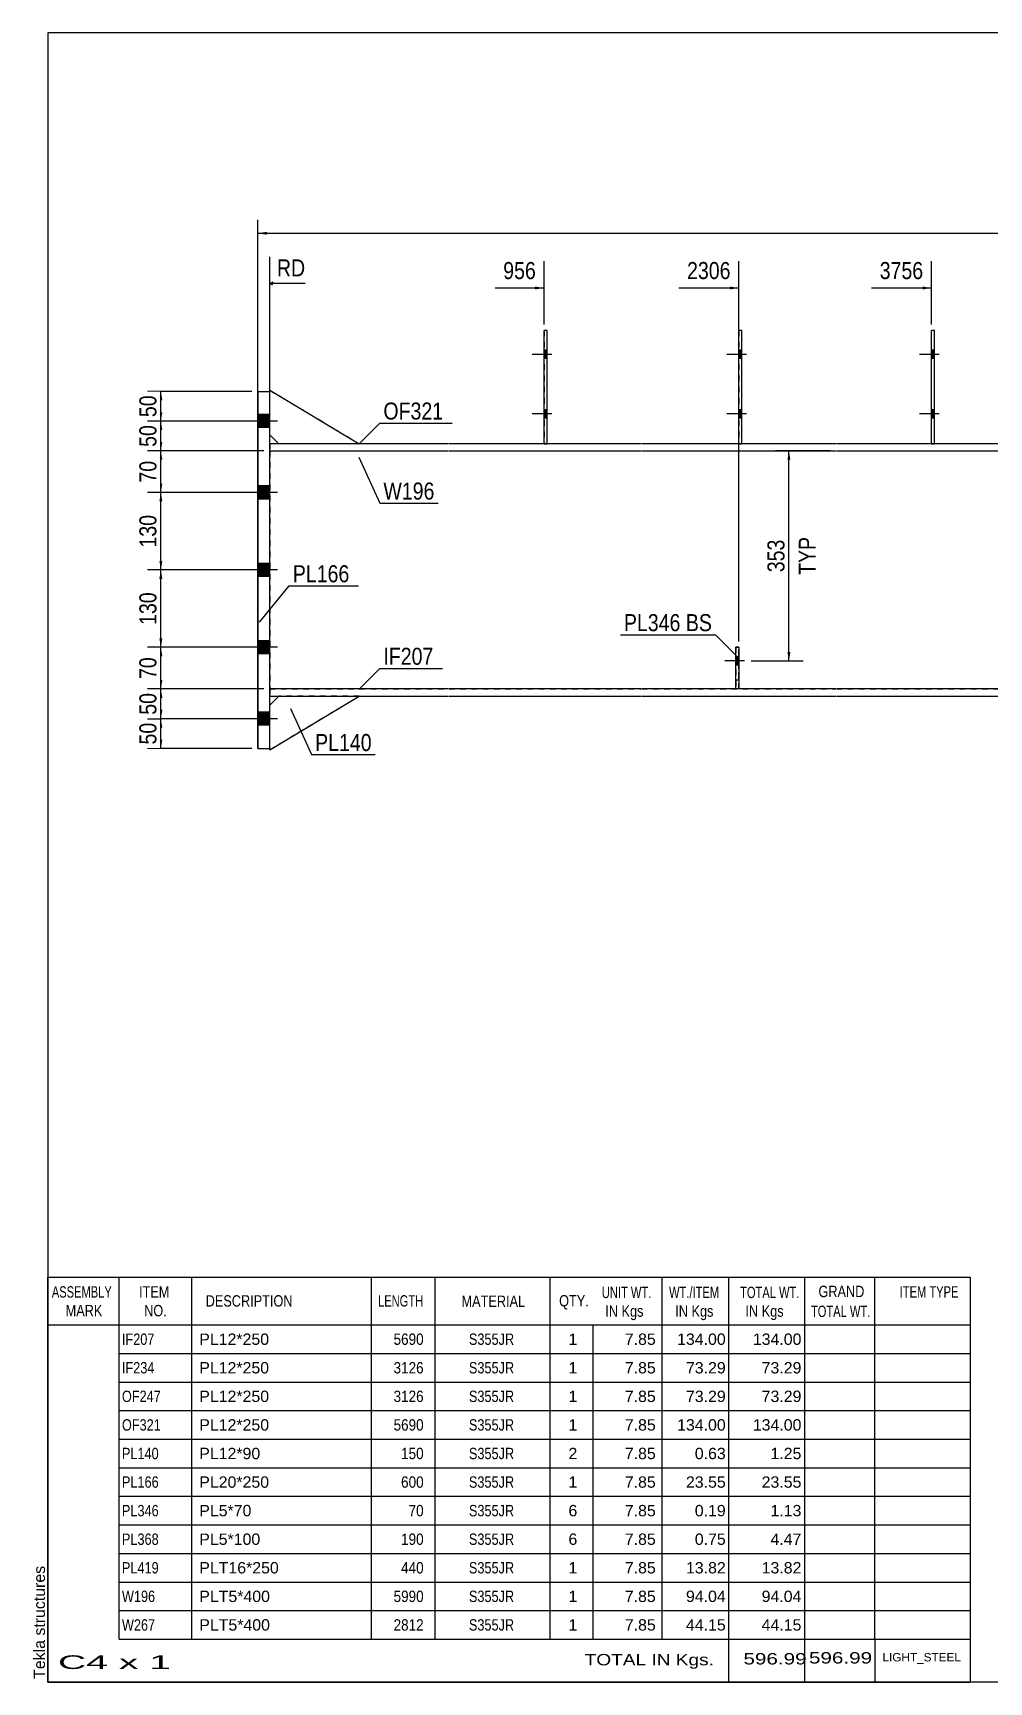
# Model space of a CAD drawing. Header units: millimetres. Extents: x -339 to 63, y -167 to 110.
# Drawn here: x -339.5 to -178.9, y -166.8 to 110.2 of the extents above; entities that cross this region are included whole.
import ezdxf

# ---------------------------------------------------------------- set-up
doc = ezdxf.new("R2010")
doc.units = ezdxf.units.MM
doc.linetypes.add('DXK_LINE_DOT1', pattern=[1.8814, 0.9407, -0.9407])
doc.linetypes.add('DXK_LINE_DOT2', pattern=[3.9198, 1.9599, -1.9599])
doc.styles.add('Arial', font='ARIAL.TTF', dxfattribs={"height": 0.2})
doc.styles.add('Arial Narrow', font='ARIALN.TTF', dxfattribs={"height": 0.2})

# ---------------------------------------------------------------- blocks, each defined once
blk = doc.blocks.new('Unknown-629260772-1210')
at = {"color": 5, "linetype": 'Continuous'}
for p, q in [((63.05, 110.2), (-336.95, 110.2)), ((-336.95, 110.2), (-336.95, -166.8)), ((63.05, -166.8), (63.05, 110.2)), ((-336.95, -166.8), (63.05, -166.8))]:
    blk.add_line(p, q, dxfattribs=at)
at = {"color": 174, "linetype": 'Continuous', "style": 'Arial'}
blk.add_text('Tekla structures', height=1.9102, rotation=90, dxfattribs=at).set_placement((-337.45, -166.3))
blk = doc.blocks.new('Part-629260772-1335 - 1262')
at = {"color": 7, "linetype": 'DXK_LINE_DOT1'}
for p, q in [((-299.69, 40), (-299.69, 0)), ((-299.69, 40), (-269.69, 40)), ((-269.59, 40), (-237.34, 40)), ((-237.24, 40), (-204.64, 40)), ((-204.54, 40), (-172.29, 40)), ((-172.19, 40), (-139.59, 40)), ((-139.49, 40), (-94.49, 40)), ((-299.69, 0), (-269.69, 0)), ((-269.59, 0), (-237.34, 0)), ((-237.24, 0), (-204.64, 0)), ((-204.54, 0), (-172.29, 0)), ((-172.19, 0), (-139.59, 0)), ((-139.49, 0), (-94.49, 0))]:
    blk.add_line(p, q, dxfattribs=at)
at = {"color": 2, "linetype": 'Continuous'}
blk.add_line((-94.49, 40), (-94.49, 0), dxfattribs=at)
blk = doc.blocks.new('Part-629260772-1319 - 1262')
at = {"color": 2, "linetype": 'Continuous'}
for p, q in [((-299.69, -10.2), (-284.69, -1.2)), ((-298.19, -1.2), (-299.69, -2.7)), ((-299.69, -10.2), (-299.69, -10)), ((-299.69, -10.2), (-299.69, -10.2))]:
    blk.add_line(p, q, dxfattribs=at)
at = {"color": 7, "linetype": 'DXK_LINE_DOT1'}
for p, q in [((-299.69, -10.2), (-284.69, -1.2)), ((-299.69, -2.7), (-298.19, -1.2)), ((-299.69, -10), (-299.69, -2.7)), ((-299.69, -2.7), (-299.69, -2.7)), ((-284.69, -1.2), (-298.19, -1.2)), ((-299.69, -10.2), (-299.69, -10))]:
    blk.add_line(p, q, dxfattribs=at)
blk = doc.blocks.new('Bolt-629260772-1404 - 1262')
at = {"color": 3, "linetype": 'DXK_LINE_DOT2'}
for p, q in [((-219.99, 4.7), (-223.29, 4.7)), ((-220.94, 5.4), (-221.44, 5.4)), ((-220.94, 4), (-221.44, 4))]:
    blk.add_line(p, q, dxfattribs=at)
blk = doc.blocks.new('Part-629260772-1292 - 1262')
at = {"color": 2, "linetype": 'Continuous'}
for p, q in [((-188.09, 60.2), (-188.59, 60.2)), ((-188.59, 41.2), (-188.59, 60.2)), ((-188.09, 41.2), (-188.09, 60.2))]:
    blk.add_line(p, q, dxfattribs=at)
at = {"color": 7, "linetype": 'DXK_LINE_DOT1'}
for p, q in [((-188.59, 41.2), (-188.59, 60.2)), ((-188.09, 41.2), (-188.09, 60.2)), ((-188.59, 41.2), (-188.09, 41.2))]:
    blk.add_line(p, q, dxfattribs=at)
blk = doc.blocks.new('Part-629260772-1314 - 1262')
at = {"color": 2, "linetype": 'Continuous'}
for p, q in [((-299.69, 50.2), (-299.69, 50.2)), ((-299.69, 50.2), (-299.69, 50)), ((-299.69, 50.2), (-284.69, 41.2)), ((-298.19, 41.2), (-299.69, 42.7))]:
    blk.add_line(p, q, dxfattribs=at)
at = {"color": 7, "linetype": 'DXK_LINE_DOT1'}
for p, q in [((-299.69, 42.7), (-299.69, 50.2)), ((-299.69, 50.2), (-284.69, 41.2)), ((-298.19, 41.2), (-299.69, 42.7)), ((-299.69, 42.7), (-299.69, 42.7)), ((-284.69, 41.2), (-298.19, 41.2))]:
    blk.add_line(p, q, dxfattribs=at)
blk = doc.blocks.new('Bolt-629260772-1405 - 1262')
at = {"linetype": 'Continuous'}
for points in [[(-220.44, 55.5), (-220.44, 56.9), (-220.94, 56.9), (-220.94, 55.5)], [(-220.44, 55.5), (-220.44, 56.9), (-220.94, 56.9), (-220.94, 55.5)], [(-220.44, 45.5), (-220.44, 46.9), (-220.94, 46.9), (-220.94, 45.5)], [(-220.44, 45.5), (-220.44, 46.9), (-220.94, 46.9), (-220.94, 45.5)]]:
    blk.add_hatch(color=3, dxfattribs=at).paths.add_polyline_path(points)
at = {"color": 3, "linetype": 'Continuous'}
for p, q in [((-219.64, 56.2), (-222.94, 56.2)), ((-219.64, 56.2), (-222.94, 56.2)), ((-220.44, 56.9), (-220.94, 56.9)), ((-220.44, 56.9), (-220.94, 56.9)), ((-220.44, 55.5), (-220.94, 55.5)), ((-220.44, 55.5), (-220.94, 55.5)), ((-219.64, 46.2), (-222.94, 46.2)), ((-219.64, 46.2), (-222.94, 46.2)), ((-220.44, 46.9), (-220.94, 46.9)), ((-220.44, 46.9), (-220.94, 46.9)), ((-220.44, 45.5), (-220.94, 45.5)), ((-220.44, 45.5), (-220.94, 45.5))]:
    blk.add_line(p, q, dxfattribs=at)
blk = doc.blocks.new('Bolt-629260772-1406 - 1262')
at = {"linetype": 'Continuous'}
for points in [[(-301.69, 46.1), (-301.69, 43.9), (-299.69, 43.9), (-299.69, 46.1)], [(-301.69, 46.1), (-301.69, 43.9), (-299.69, 43.9), (-299.69, 46.1)], [(-301.69, 34.1), (-301.69, 31.9), (-299.69, 31.9), (-299.69, 34.1)], [(-301.69, 34.1), (-301.69, 31.9), (-299.69, 31.9), (-299.69, 34.1)], [(-301.69, 21.1), (-301.69, 18.9), (-299.69, 18.9), (-299.69, 21.1)], [(-301.69, 21.1), (-301.69, 18.9), (-299.69, 18.9), (-299.69, 21.1)], [(-301.69, 8.1), (-301.69, 5.9), (-299.69, 5.9), (-299.69, 8.1)], [(-301.69, 8.1), (-301.69, 5.9), (-299.69, 5.9), (-299.69, 8.1)], [(-301.69, -3.9), (-301.69, -6.1), (-299.69, -6.1), (-299.69, -3.9)], [(-301.69, -3.9), (-301.69, -6.1), (-299.69, -6.1), (-299.69, -3.9)]]:
    blk.add_hatch(color=3, dxfattribs=at).paths.add_polyline_path(points)
at = {"color": 3, "linetype": 'Continuous'}
for p, q in [((-298.39, 45), (-306.69, 45)), ((-298.39, 45), (-306.69, 45)), ((-299.69, 46.1), (-301.69, 46.1)), ((-299.69, 46.1), (-301.69, 46.1)), ((-299.69, 43.9), (-301.69, 43.9)), ((-299.69, 43.9), (-301.69, 43.9)), ((-299.69, 34.1), (-301.69, 34.1)), ((-299.69, 34.1), (-301.69, 34.1)), ((-298.39, 33), (-306.69, 33)), ((-298.39, 33), (-306.69, 33)), ((-299.69, 31.9), (-301.69, 31.9)), ((-299.69, 31.9), (-301.69, 31.9)), ((-298.39, 20), (-306.69, 20)), ((-298.39, 20), (-306.69, 20)), ((-299.69, 21.1), (-301.69, 21.1)), ((-299.69, 21.1), (-301.69, 21.1)), ((-299.69, 18.9), (-301.69, 18.9)), ((-299.69, 18.9), (-301.69, 18.9)), ((-298.39, 7), (-306.69, 7)), ((-298.39, 7), (-306.69, 7)), ((-299.69, 8.1), (-301.69, 8.1)), ((-299.69, 8.1), (-301.69, 8.1)), ((-299.69, 5.9), (-301.69, 5.9)), ((-299.69, 5.9), (-301.69, 5.9)), ((-298.39, -5), (-306.69, -5)), ((-298.39, -5), (-306.69, -5)), ((-299.69, -3.9), (-301.69, -3.9)), ((-299.69, -3.9), (-301.69, -3.9)), ((-299.69, -6.1), (-301.69, -6.1)), ((-299.69, -6.1), (-301.69, -6.1))]:
    blk.add_line(p, q, dxfattribs=at)
blk = doc.blocks.new('Part-629260772-1471 - 1262')
at = {"color": 2, "linetype": 'Continuous'}
for p, q in [((-221.44, 7), (-220.94, 7)), ((-221.44, 0), (-221.44, 7)), ((-220.94, 7), (-220.94, 7)), ((-220.94, 7), (-220.94, 0))]:
    blk.add_line(p, q, dxfattribs=at)
at = {"color": 7, "linetype": 'DXK_LINE_DOT1'}
for p, q in [((-221.44, 7), (-221.44, 7)), ((-221.44, 7), (-221.44, 1.5)), ((-220.94, 1.5), (-220.94, 7)), ((-220.94, 1.5), (-221.44, 1.5)), ((-221.44, 1.5), (-221.44, 0)), ((-220.94, 0), (-220.94, 1.5)), ((-220.94, 0), (-220.94, 0))]:
    blk.add_line(p, q, dxfattribs=at)
blk = doc.blocks.new('Bolt-629260772-1636 - 1262')
at = {"linetype": 'Continuous'}
for points in [[(-253.14, 55.5), (-253.14, 56.9), (-253.64, 56.9), (-253.64, 55.5)], [(-253.14, 55.5), (-253.14, 56.9), (-253.64, 56.9), (-253.64, 55.5)], [(-253.14, 45.5), (-253.14, 46.9), (-253.64, 46.9), (-253.64, 45.5)], [(-253.14, 45.5), (-253.14, 46.9), (-253.64, 46.9), (-253.64, 45.5)]]:
    blk.add_hatch(color=3, dxfattribs=at).paths.add_polyline_path(points)
at = {"color": 3, "linetype": 'Continuous'}
for p, q in [((-252.34, 56.2), (-255.64, 56.2)), ((-252.34, 56.2), (-255.64, 56.2)), ((-253.14, 56.9), (-253.64, 56.9)), ((-253.14, 56.9), (-253.64, 56.9)), ((-253.14, 55.5), (-253.64, 55.5)), ((-253.14, 55.5), (-253.64, 55.5)), ((-252.34, 46.2), (-255.64, 46.2)), ((-252.34, 46.2), (-255.64, 46.2)), ((-253.14, 46.9), (-253.64, 46.9)), ((-253.14, 46.9), (-253.64, 46.9)), ((-253.14, 45.5), (-253.64, 45.5)), ((-253.14, 45.5), (-253.64, 45.5))]:
    blk.add_line(p, q, dxfattribs=at)
blk = doc.blocks.new('Bolt-629260772-1398 - 1262')
at = {"linetype": 'Continuous'}
for points in [[(-188.09, 55.5), (-188.09, 56.9), (-188.59, 56.9), (-188.59, 55.5)], [(-188.09, 55.5), (-188.09, 56.9), (-188.59, 56.9), (-188.59, 55.5)], [(-188.09, 45.5), (-188.09, 46.9), (-188.59, 46.9), (-188.59, 45.5)], [(-188.09, 45.5), (-188.09, 46.9), (-188.59, 46.9), (-188.59, 45.5)]]:
    blk.add_hatch(color=3, dxfattribs=at).paths.add_polyline_path(points)
at = {"color": 3, "linetype": 'Continuous'}
for p, q in [((-187.29, 56.2), (-190.59, 56.2)), ((-187.29, 56.2), (-190.59, 56.2)), ((-188.09, 56.9), (-188.59, 56.9)), ((-188.09, 56.9), (-188.59, 56.9)), ((-188.09, 55.5), (-188.59, 55.5)), ((-188.09, 55.5), (-188.59, 55.5)), ((-187.29, 46.2), (-190.59, 46.2)), ((-187.29, 46.2), (-190.59, 46.2)), ((-188.09, 46.9), (-188.59, 46.9)), ((-188.09, 46.9), (-188.59, 46.9)), ((-188.09, 45.5), (-188.59, 45.5)), ((-188.09, 45.5), (-188.59, 45.5))]:
    blk.add_line(p, q, dxfattribs=at)
blk = doc.blocks.new('Bolt-629260772-1403 - 1262')
at = {"linetype": 'Continuous'}
blk.add_hatch(color=3, dxfattribs=at).paths.add_polyline_path([(-220.94, 4), (-220.94, 5.4), (-221.44, 5.4), (-221.44, 4)])
at = {"color": 3, "linetype": 'Continuous'}
for p, q in [((-219.99, 4.7), (-223.29, 4.7)), ((-220.94, 5.4), (-221.44, 5.4)), ((-220.94, 4), (-221.44, 4))]:
    blk.add_line(p, q, dxfattribs=at)
blk = doc.blocks.new('Part-629260772-1476 - 1262')
at = {"color": 7, "linetype": 'DXK_LINE_DOT1'}
for p, q in [((-220.94, 7), (-221.44, 7)), ((-221.44, 7), (-221.44, 0)), ((-221.44, 1.5), (-221.44, 7)), ((-220.94, 0), (-220.94, 7)), ((-220.94, 7), (-220.94, 7)), ((-220.94, 7), (-220.94, 1.5)), ((-221.44, 0), (-221.44, 1.5)), ((-220.94, 1.5), (-220.94, 0)), ((-220.94, 0), (-220.94, 0))]:
    blk.add_line(p, q, dxfattribs=at)
blk = doc.blocks.new('Part-629260772-1481 - 1262')
at = {"color": 2, "linetype": 'Continuous'}
for p, q in [((-220.94, 41.2), (-220.94, 60.2)), ((-220.44, 60.2), (-220.94, 60.2)), ((-220.44, 41.2), (-220.44, 60.2))]:
    blk.add_line(p, q, dxfattribs=at)
at = {"color": 7, "linetype": 'DXK_LINE_DOT1'}
for p, q in [((-220.94, 60.2), (-220.94, 41.2)), ((-220.44, 41.2), (-220.44, 60.2)), ((-220.94, 41.2), (-220.44, 41.2))]:
    blk.add_line(p, q, dxfattribs=at)
blk = doc.blocks.new('Part-629260772-1503 - 1262')
at = {"color": 2, "linetype": 'Continuous'}
for p, q in [((-301.69, 50), (-299.69, 50)), ((-301.69, -10), (-301.69, 50)), ((-301.69, 50), (-301.69, -10)), ((-299.69, -10), (-299.69, 50)), ((-301.69, -10), (-299.69, -10))]:
    blk.add_line(p, q, dxfattribs=at)
at = {"color": 7, "linetype": 'DXK_LINE_DOT1'}
for p, q in [((-301.69, 50), (-301.69, 50)), ((-299.69, -10), (-299.69, 50)), ((-301.69, -10), (-301.69, -10))]:
    blk.add_line(p, q, dxfattribs=at)
blk = doc.blocks.new('Part-629260772-1569 - 1262')
at = {"color": 2, "linetype": 'Continuous'}
for p, q in [((-269.69, 0), (-299.69, 0)), ((-237.34, 0), (-269.59, 0)), ((-204.64, 0), (-237.24, 0)), ((-172.29, 0), (-204.54, 0)), ((-139.59, 0), (-172.19, 0)), ((-124.49, 0), (-139.49, 0)), ((-124.49, -1.2), (-124.49, 0)), ((-299.69, -1.2), (-269.69, -1.2)), ((-269.59, -1.2), (-237.34, -1.2)), ((-237.24, -1.2), (-204.64, -1.2)), ((-204.54, -1.2), (-172.29, -1.2)), ((-172.19, -1.2), (-139.59, -1.2)), ((-139.49, -1.2), (-124.49, -1.2))]:
    blk.add_line(p, q, dxfattribs=at)
at = {"color": 7, "linetype": 'DXK_LINE_DOT1'}
blk.add_line((-299.69, 0), (-299.69, -1.2), dxfattribs=at)
blk = doc.blocks.new('Part-629260772-1635 - 1262')
at = {"color": 2, "linetype": 'Continuous'}
for p, q in [((-269.69, 41.2), (-299.69, 41.2)), ((-299.69, 40), (-269.69, 40)), ((-237.34, 41.2), (-269.59, 41.2)), ((-269.59, 40), (-237.34, 40)), ((-204.64, 41.2), (-237.24, 41.2)), ((-237.24, 40), (-204.64, 40)), ((-172.29, 41.2), (-204.54, 41.2)), ((-204.54, 40), (-172.29, 40)), ((-139.59, 41.2), (-172.19, 41.2)), ((-172.19, 40), (-139.59, 40)), ((-124.49, 41.2), (-139.49, 41.2)), ((-139.49, 40), (-124.49, 40)), ((-124.49, 40), (-124.49, 41.2))]:
    blk.add_line(p, q, dxfattribs=at)
at = {"color": 7, "linetype": 'DXK_LINE_DOT1'}
blk.add_line((-299.69, 41.2), (-299.69, 40), dxfattribs=at)
blk = doc.blocks.new('Part-629260772-1661 - 1262')
at = {"color": 2, "linetype": 'Continuous'}
for p, q in [((-253.64, 41.2), (-253.64, 60.2)), ((-253.14, 60.2), (-253.64, 60.2)), ((-253.14, 41.2), (-253.14, 60.2))]:
    blk.add_line(p, q, dxfattribs=at)
at = {"color": 7, "linetype": 'DXK_LINE_DOT1'}
for p, q in [((-253.64, 60.2), (-253.64, 41.2)), ((-253.14, 41.2), (-253.14, 60.2)), ((-253.64, 41.2), (-253.14, 41.2))]:
    blk.add_line(p, q, dxfattribs=at)
blk = doc.blocks.new('StraightDimension-629260772-3107 - 1262')
at = {"linetype": 'Continuous'}
for points in [[(-318.24, -6.5), (-317.99, -5), (-317.74, -6.5)], [(-317.74, -8.5), (-317.99, -10), (-318.24, -8.5)]]:
    blk.add_hatch(color=7, dxfattribs=at).paths.add_polyline_path(points)
at = {"color": 7, "linetype": 'Continuous'}
for p, q in [((-306.19, -5), (-320.24, -5)), ((-317.99, -10), (-317.99, -5)), ((-302.69, -10), (-320.24, -10))]:
    blk.add_line(p, q, dxfattribs=at)
at = {"color": 0}
blk.add_wipeout([(-318.14, -5.07), (-322.34, -5.07), (-322.34, -9.93), (-318.14, -9.93)], dxfattribs=at)
at = {"color": 3, "style": 'Arial Narrow'}
blk.add_text('50', height=2.863, rotation=90.0002, dxfattribs=at).set_placement((-318.74, -9.33))
blk = doc.blocks.new('StraightDimension-629260772-1837 - 1262')
at = {"linetype": 'Continuous'}
blk.add_hatch(color=7, dxfattribs=at).paths.add_polyline_path([(-255.14, 67.61), (-253.64, 67.36), (-255.14, 67.11)])
at = {"color": 7, "linetype": 'Continuous'}
for p, q in [((-253.64, 61.2), (-253.64, 71.86)), ((-261.87, 67.36), (-253.64, 67.36))]:
    blk.add_line(p, q, dxfattribs=at)
at = {"color": 0, "linetype": 'Continuous'}
blk.add_wipeout([(-293.16, 68.71), (-293.16, 72.91), (-299.1, 72.91), (-299.1, 68.71)], dxfattribs=at)
at = {"color": 7, "linetype": 'Continuous'}
for p, q in [((-299.69, -9), (-299.69, 72.61)), ((-299.19, 68.36), (-299.69, 68.11)), ((-299.19, 67.86), (-299.69, 68.11)), ((-293.76, 68.11), (-299.69, 68.11))]:
    blk.add_line(p, q, dxfattribs=at)
at = {"color": 3, "linetype": 'Continuous', "style": 'Arial Narrow'}
blk.add_text('RD', height=2.863, dxfattribs=at).set_placement((-298.5, 69.31))
at = {"color": 0}
blk.add_wipeout([(-254.42, 68.26), (-254.42, 72.46), (-261.1, 72.46), (-261.1, 68.26)], dxfattribs=at)
at = {"color": 3, "style": 'Arial Narrow'}
blk.add_text('956', height=2.863, dxfattribs=at).set_placement((-260.5, 68.86))
blk = doc.blocks.new('StraightDimension-629260772-1746 - 1262')
at = {"linetype": 'Continuous'}
for points in [[(-300.19, 76.3), (-301.69, 76.55), (-300.19, 76.8)], [(-1.1, 76.8), (0.4, 76.55), (-1.1, 76.3)]]:
    blk.add_hatch(color=7, dxfattribs=at).paths.add_polyline_path(points)
at = {"color": 7, "linetype": 'Continuous'}
for p, q in [((-301.69, -9), (-301.69, 78.8)), ((0.4, 43), (0.4, 78.8)), ((-301.69, 76.55), (0.4, 76.55))]:
    blk.add_line(p, q, dxfattribs=at)
at = {"color": 0}
blk.add_wipeout([(-146.39, 76.7), (-146.39, 80.9), (-154.9, 80.9), (-154.9, 76.7)], dxfattribs=at)
at = {"color": 3, "style": 'Arial Narrow'}
blk.add_text('8851', height=2.863, dxfattribs=at).set_placement((-154.3, 77.3))
blk = doc.blocks.new('StraightDimension-629260772-1756 - 1262')
at = {"linetype": 'Continuous'}
for points in [[(-212.77, 38.5), (-212.52, 40), (-212.27, 38.5)], [(-212.27, 6.2), (-212.52, 4.7), (-212.77, 6.2)]]:
    blk.add_hatch(color=7, dxfattribs=at).paths.add_polyline_path(points)
at = {"color": 7, "linetype": 'Continuous'}
for p, q in [((-205.59, 40), (-214.77, 40)), ((-212.52, 4.7), (-212.52, 40)), ((-218.87, 4.7), (-210.12, 4.7))]:
    blk.add_line(p, q, dxfattribs=at)
at = {"color": 0}
blk.add_wipeout([(-212.67, 25.69), (-216.87, 25.69), (-216.87, 19.01), (-212.67, 19.01)], dxfattribs=at)
at = {"color": 3, "style": 'Arial Narrow'}
blk.add_text('353', height=2.863, rotation=90.0002, dxfattribs=at).set_placement((-213.27, 19.61))
at = {"color": 0, "linetype": 'Continuous'}
blk.add_wipeout([(-207.42, 26.14), (-211.62, 26.14), (-211.62, 18.56), (-207.42, 18.56)], dxfattribs=at)
at = {"color": 3, "linetype": 'Continuous', "style": 'Arial Narrow'}
blk.add_text('TYP', height=2.863, rotation=90.0002, dxfattribs=at).set_placement((-208.02, 19.16))
blk = doc.blocks.new('StraightDimension-629260772-1811 - 1262')
at = {"linetype": 'Continuous'}
blk.add_hatch(color=7, dxfattribs=at).paths.add_polyline_path([(-190.09, 67.61), (-188.59, 67.36), (-190.09, 67.11)])
at = {"color": 7, "linetype": 'Continuous'}
for p, q in [((-188.59, 61.2), (-188.59, 71.86)), ((-198.65, 67.36), (-188.59, 67.36))]:
    blk.add_line(p, q, dxfattribs=at)
at = {"color": 0}
blk.add_wipeout([(-189.37, 68.26), (-189.37, 72.46), (-197.88, 72.46), (-197.88, 68.26)], dxfattribs=at)
at = {"color": 3, "style": 'Arial Narrow'}
blk.add_text('3756', height=2.863, dxfattribs=at).set_placement((-197.28, 68.86))
blk = doc.blocks.new('StraightDimension-629260772-1824 - 1262')
at = {"linetype": 'Continuous'}
blk.add_hatch(color=7, dxfattribs=at).paths.add_polyline_path([(-222.44, 67.61), (-220.94, 67.36), (-222.44, 67.11)])
at = {"color": 7, "linetype": 'Continuous'}
for p, q in [((-220.94, 8), (-220.94, 71.86)), ((-231, 67.36), (-220.94, 67.36))]:
    blk.add_line(p, q, dxfattribs=at)
at = {"color": 0}
blk.add_wipeout([(-221.72, 68.26), (-221.72, 72.46), (-230.23, 72.46), (-230.23, 68.26)], dxfattribs=at)
at = {"color": 3, "style": 'Arial Narrow'}
blk.add_text('2306', height=2.863, dxfattribs=at).set_placement((-229.63, 68.86))
blk = doc.blocks.new('StraightDimension-629260772-3100 - 1262')
at = {"linetype": 'Continuous'}
for points in [[(-318.24, 48.5), (-317.99, 50), (-317.74, 48.5)], [(-317.74, 46.5), (-317.99, 45), (-318.24, 46.5)]]:
    blk.add_hatch(color=7, dxfattribs=at).paths.add_polyline_path(points)
at = {"color": 7, "linetype": 'Continuous'}
for p, q in [((-302.69, 50), (-320.24, 50)), ((-317.99, 45), (-317.99, 50)), ((-306.19, 45), (-320.24, 45))]:
    blk.add_line(p, q, dxfattribs=at)
at = {"color": 0}
blk.add_wipeout([(-318.14, 49.93), (-322.34, 49.93), (-322.34, 45.07), (-318.14, 45.07)], dxfattribs=at)
at = {"color": 3, "style": 'Arial Narrow'}
blk.add_text('50', height=2.863, rotation=90.0002, dxfattribs=at).set_placement((-318.74, 45.67))
blk = doc.blocks.new('StraightDimension-629260772-3101 - 1262')
at = {"linetype": 'Continuous'}
for points in [[(-318.24, 43.5), (-317.99, 45), (-317.74, 43.5)], [(-317.74, 41.5), (-317.99, 40), (-318.24, 41.5)]]:
    blk.add_hatch(color=7, dxfattribs=at).paths.add_polyline_path(points)
at = {"color": 7, "linetype": 'Continuous'}
for p, q in [((-306.19, 45), (-320.24, 45)), ((-317.99, 40), (-317.99, 45)), ((-300.69, 40), (-320.24, 40))]:
    blk.add_line(p, q, dxfattribs=at)
at = {"color": 0}
blk.add_wipeout([(-318.14, 44.93), (-322.34, 44.93), (-322.34, 40.07), (-318.14, 40.07)], dxfattribs=at)
at = {"color": 3, "style": 'Arial Narrow'}
blk.add_text('50', height=2.863, rotation=90.0002, dxfattribs=at).set_placement((-318.74, 40.67))
blk = doc.blocks.new('StraightDimension-629260772-3102 - 1262')
at = {"linetype": 'Continuous'}
for points in [[(-318.24, 38.5), (-317.99, 40), (-317.74, 38.5)], [(-317.74, 34.5), (-317.99, 33), (-318.24, 34.5)]]:
    blk.add_hatch(color=7, dxfattribs=at).paths.add_polyline_path(points)
at = {"color": 7, "linetype": 'Continuous'}
for p, q in [((-300.69, 40), (-320.24, 40)), ((-317.99, 33), (-317.99, 40)), ((-306.19, 33), (-320.24, 33))]:
    blk.add_line(p, q, dxfattribs=at)
at = {"color": 0}
blk.add_wipeout([(-318.14, 38.93), (-322.34, 38.93), (-322.34, 34.07), (-318.14, 34.07)], dxfattribs=at)
at = {"color": 3, "style": 'Arial Narrow'}
blk.add_text('70', height=2.863, rotation=90.0002, dxfattribs=at).set_placement((-318.74, 34.67))
blk = doc.blocks.new('StraightDimension-629260772-3103 - 1262')
at = {"linetype": 'Continuous'}
for points in [[(-318.24, 31.5), (-317.99, 33), (-317.74, 31.5)], [(-317.74, 21.5), (-317.99, 20), (-318.24, 21.5)]]:
    blk.add_hatch(color=7, dxfattribs=at).paths.add_polyline_path(points)
at = {"color": 7, "linetype": 'Continuous'}
for p, q in [((-306.19, 33), (-320.24, 33)), ((-317.99, 20), (-317.99, 33)), ((-306.19, 20), (-320.24, 20))]:
    blk.add_line(p, q, dxfattribs=at)
at = {"color": 0}
blk.add_wipeout([(-318.14, 29.84), (-322.34, 29.84), (-322.34, 23.16), (-318.14, 23.16)], dxfattribs=at)
at = {"color": 3, "style": 'Arial Narrow'}
blk.add_text('130', height=2.863, rotation=90.0002, dxfattribs=at).set_placement((-318.74, 23.76))
blk = doc.blocks.new('StraightDimension-629260772-3104 - 1262')
at = {"linetype": 'Continuous'}
for points in [[(-318.24, 18.5), (-317.99, 20), (-317.74, 18.5)], [(-317.74, 8.5), (-317.99, 7), (-318.24, 8.5)]]:
    blk.add_hatch(color=7, dxfattribs=at).paths.add_polyline_path(points)
at = {"color": 7, "linetype": 'Continuous'}
for p, q in [((-306.19, 20), (-320.24, 20)), ((-317.99, 7), (-317.99, 20)), ((-306.19, 7), (-320.24, 7))]:
    blk.add_line(p, q, dxfattribs=at)
at = {"color": 0}
blk.add_wipeout([(-318.14, 16.84), (-322.34, 16.84), (-322.34, 10.16), (-318.14, 10.16)], dxfattribs=at)
at = {"color": 3, "style": 'Arial Narrow'}
blk.add_text('130', height=2.863, rotation=90.0002, dxfattribs=at).set_placement((-318.74, 10.76))
blk = doc.blocks.new('StraightDimension-629260772-3105 - 1262')
at = {"linetype": 'Continuous'}
for points in [[(-318.24, 5.5), (-317.99, 7), (-317.74, 5.5)], [(-317.74, 1.5), (-317.99, 0), (-318.24, 1.5)]]:
    blk.add_hatch(color=7, dxfattribs=at).paths.add_polyline_path(points)
at = {"color": 7, "linetype": 'Continuous'}
for p, q in [((-306.19, 7), (-320.24, 7)), ((-317.99, 0), (-317.99, 7)), ((-300.69, 0), (-320.24, 0))]:
    blk.add_line(p, q, dxfattribs=at)
at = {"color": 0}
blk.add_wipeout([(-318.14, 5.93), (-322.34, 5.93), (-322.34, 1.07), (-318.14, 1.07)], dxfattribs=at)
at = {"color": 3, "style": 'Arial Narrow'}
blk.add_text('70', height=2.863, rotation=90.0002, dxfattribs=at).set_placement((-318.74, 1.67))
blk = doc.blocks.new('StraightDimension-629260772-3106 - 1262')
at = {"linetype": 'Continuous'}
for points in [[(-318.24, -1.5), (-317.99, 0), (-317.74, -1.5)], [(-317.74, -3.5), (-317.99, -5), (-318.24, -3.5)]]:
    blk.add_hatch(color=7, dxfattribs=at).paths.add_polyline_path(points)
at = {"color": 7, "linetype": 'Continuous'}
for p, q in [((-300.69, 0), (-320.24, 0)), ((-317.99, -5), (-317.99, 0)), ((-306.19, -5), (-320.24, -5))]:
    blk.add_line(p, q, dxfattribs=at)
at = {"color": 0}
blk.add_wipeout([(-318.14, -0.07), (-322.34, -0.07), (-322.34, -4.93), (-318.14, -4.93)], dxfattribs=at)
at = {"color": 3, "style": 'Arial Narrow'}
blk.add_text('50', height=2.863, rotation=90.0002, dxfattribs=at).set_placement((-318.74, -4.33))
blk = doc.blocks.new('CBS_BOM-629260772-3449')
at = {"color": 7, "linetype": 'Continuous'}
for p, q in [((-336.98, -106.83), (-336.98, -98.83)), ((-336.98, -98.83), (-182.06, -98.83)), ((-324.98, -106.83), (-324.98, -98.83)), ((-312.79, -106.83), (-312.79, -98.83)), ((-282.63, -106.83), (-282.63, -98.83)), ((-271.95, -106.83), (-271.95, -98.83)), ((-252.63, -106.83), (-252.63, -98.83)), ((-233.83, -106.83), (-233.83, -98.83)), ((-222.62, -106.83), (-222.62, -98.83)), ((-209.83, -106.83), (-209.83, -98.83)), ((-198.08, -106.83), (-198.08, -98.83)), ((-182.06, -98.84), (-182.07, -106.82)), ((-336.98, -106.83), (-182.06, -106.83)), ((-336.98, -111.63), (-336.98, -106.83)), ((-324.98, -111.63), (-324.98, -106.83)), ((-312.79, -111.63), (-312.79, -106.83)), ((-282.63, -111.63), (-282.63, -106.83)), ((-271.95, -111.63), (-271.95, -106.83)), ((-252.63, -111.63), (-252.63, -106.83)), ((-245.37, -111.63), (-245.37, -106.83)), ((-233.83, -111.63), (-233.83, -106.83)), ((-222.62, -111.63), (-222.62, -106.83)), ((-209.83, -111.63), (-209.83, -106.83)), ((-198.07, -111.63), (-198.07, -106.83)), ((-182.06, -106.84), (-182.06, -111.63)), ((-336.98, -116.43), (-336.98, -111.63)), ((-324.98, -111.63), (-182.06, -111.63)), ((-324.98, -116.43), (-324.98, -111.63)), ((-312.79, -116.43), (-312.79, -111.63)), ((-282.63, -116.43), (-282.63, -111.63)), ((-271.95, -116.43), (-271.95, -111.63)), ((-252.63, -116.43), (-252.63, -111.63)), ((-245.37, -116.43), (-245.37, -111.63)), ((-233.83, -116.43), (-233.83, -111.63)), ((-222.62, -116.43), (-222.62, -111.63)), ((-209.83, -116.43), (-209.83, -111.63)), ((-198.07, -116.43), (-198.07, -111.63)), ((-182.06, -111.64), (-182.06, -116.43)), ((-336.98, -121.23), (-336.98, -116.43)), ((-324.98, -116.43), (-182.06, -116.43)), ((-324.98, -121.23), (-324.98, -116.43)), ((-312.79, -121.23), (-312.79, -116.43)), ((-282.63, -121.23), (-282.63, -116.43)), ((-271.95, -121.23), (-271.95, -116.43)), ((-252.63, -121.23), (-252.63, -116.43)), ((-245.37, -121.23), (-245.37, -116.43)), ((-233.83, -121.23), (-233.83, -116.43)), ((-222.62, -121.23), (-222.62, -116.43)), ((-209.83, -121.23), (-209.83, -116.43)), ((-198.07, -121.23), (-198.07, -116.43)), ((-182.06, -116.44), (-182.06, -121.23)), ((-336.98, -126.03), (-336.98, -121.23)), ((-324.98, -121.23), (-182.06, -121.23)), ((-324.98, -126.03), (-324.98, -121.23)), ((-312.79, -126.03), (-312.79, -121.23)), ((-282.63, -126.03), (-282.63, -121.23)), ((-271.95, -126.03), (-271.95, -121.23)), ((-252.63, -126.03), (-252.63, -121.23)), ((-245.37, -126.03), (-245.37, -121.23)), ((-233.83, -126.03), (-233.83, -121.23)), ((-222.62, -126.03), (-222.62, -121.23)), ((-209.83, -126.03), (-209.83, -121.23)), ((-198.07, -126.03), (-198.07, -121.23)), ((-182.06, -121.24), (-182.06, -126.03)), ((-336.98, -130.83), (-336.98, -126.03)), ((-324.98, -126.03), (-182.06, -126.03)), ((-324.98, -130.83), (-324.98, -126.03)), ((-312.79, -130.83), (-312.79, -126.03)), ((-282.63, -130.83), (-282.63, -126.03)), ((-271.95, -130.83), (-271.95, -126.03)), ((-252.63, -130.83), (-252.63, -126.03)), ((-245.37, -130.83), (-245.37, -126.03)), ((-233.83, -130.83), (-233.83, -126.03)), ((-222.62, -130.83), (-222.62, -126.03)), ((-209.83, -130.83), (-209.83, -126.03)), ((-198.07, -130.83), (-198.07, -126.03)), ((-182.06, -126.04), (-182.06, -130.83)), ((-336.98, -135.63), (-336.98, -130.83)), ((-324.98, -130.83), (-182.06, -130.83)), ((-324.98, -135.63), (-324.98, -130.83)), ((-312.79, -135.63), (-312.79, -130.83)), ((-282.63, -135.63), (-282.63, -130.83)), ((-271.95, -135.63), (-271.95, -130.83)), ((-252.63, -135.63), (-252.63, -130.83)), ((-245.37, -135.63), (-245.37, -130.83)), ((-233.83, -135.63), (-233.83, -130.83)), ((-222.62, -135.63), (-222.62, -130.83)), ((-209.83, -135.63), (-209.83, -130.83)), ((-198.07, -135.63), (-198.07, -130.83)), ((-182.06, -130.84), (-182.06, -135.63)), ((-336.98, -140.43), (-336.98, -135.63)), ((-324.98, -135.63), (-182.06, -135.63)), ((-324.98, -140.43), (-324.98, -135.63)), ((-312.79, -140.43), (-312.79, -135.63)), ((-282.63, -140.43), (-282.63, -135.63)), ((-271.95, -140.43), (-271.95, -135.63)), ((-252.63, -140.43), (-252.63, -135.63)), ((-245.37, -140.43), (-245.37, -135.63)), ((-233.83, -140.43), (-233.83, -135.63)), ((-222.62, -140.43), (-222.62, -135.63)), ((-209.83, -140.43), (-209.83, -135.63)), ((-198.07, -140.43), (-198.07, -135.63)), ((-182.06, -135.64), (-182.06, -140.43)), ((-336.98, -145.23), (-336.98, -140.43)), ((-324.98, -140.43), (-182.06, -140.43)), ((-324.98, -145.23), (-324.98, -140.43)), ((-312.79, -145.23), (-312.79, -140.43)), ((-282.63, -145.23), (-282.63, -140.43)), ((-271.95, -145.23), (-271.95, -140.43)), ((-252.63, -145.23), (-252.63, -140.43)), ((-245.37, -145.23), (-245.37, -140.43)), ((-233.83, -145.23), (-233.83, -140.43)), ((-222.62, -145.23), (-222.62, -140.43)), ((-209.83, -145.23), (-209.83, -140.43)), ((-198.07, -145.23), (-198.07, -140.43)), ((-182.06, -140.44), (-182.06, -145.23)), ((-336.98, -150.03), (-336.98, -145.23)), ((-324.98, -145.23), (-182.06, -145.23)), ((-324.98, -150.03), (-324.98, -145.23)), ((-312.79, -150.03), (-312.79, -145.23)), ((-282.63, -150.03), (-282.63, -145.23)), ((-271.95, -150.03), (-271.95, -145.23)), ((-252.63, -150.03), (-252.63, -145.23)), ((-245.37, -150.03), (-245.37, -145.23)), ((-233.83, -150.03), (-233.83, -145.23)), ((-222.62, -150.03), (-222.62, -145.23)), ((-209.83, -150.03), (-209.83, -145.23)), ((-198.07, -150.03), (-198.07, -145.23)), ((-182.06, -145.24), (-182.06, -150.03)), ((-336.98, -154.83), (-336.98, -150.03)), ((-324.98, -150.03), (-182.06, -150.03)), ((-324.98, -154.83), (-324.98, -150.03)), ((-312.79, -154.83), (-312.79, -150.03)), ((-282.63, -154.83), (-282.63, -150.03)), ((-271.95, -154.83), (-271.95, -150.03)), ((-252.63, -154.83), (-252.63, -150.03)), ((-245.37, -154.83), (-245.37, -150.03)), ((-233.83, -154.83), (-233.83, -150.03)), ((-222.62, -154.83), (-222.62, -150.03)), ((-209.83, -154.83), (-209.83, -150.03)), ((-198.07, -154.83), (-198.07, -150.03)), ((-182.06, -150.04), (-182.06, -154.83)), ((-336.98, -159.63), (-336.98, -154.83)), ((-324.98, -154.83), (-182.06, -154.83)), ((-324.98, -159.63), (-324.98, -154.83)), ((-312.79, -159.63), (-312.79, -154.83)), ((-282.63, -159.63), (-282.63, -154.83)), ((-271.95, -159.63), (-271.95, -154.83)), ((-252.63, -159.63), (-252.63, -154.83)), ((-245.37, -159.63), (-245.37, -154.83)), ((-233.83, -159.63), (-233.83, -154.83)), ((-222.62, -159.63), (-222.62, -154.83)), ((-209.83, -159.63), (-209.83, -154.83)), ((-198.07, -159.63), (-198.07, -154.83)), ((-182.06, -154.84), (-182.06, -159.63)), ((-336.98, -166.83), (-336.98, -159.65)), ((-324.98, -159.63), (-182.06, -159.63)), ((-222.62, -166.83), (-222.62, -159.65)), ((-209.83, -166.83), (-209.83, -159.65)), ((-198.03, -166.83), (-198.03, -159.65)), ((-182.06, -159.63), (-182.06, -166.83)), ((-336.98, -166.83), (-182.06, -166.83))]:
    blk.add_line(p, q, dxfattribs=at)
at = {"color": 3, "linetype": 'Continuous', "style": 'Arial'}
for s, height, width, p in [('ASSEMBLY', 1.91, 0.7, (-336.3, -102.25)), ('ITEM', 1.91, 0.8, (-321.66, -102.25)), ('DESCRIPTION', 1.9102, 0.8, (-310.47, -103.76)), ('LENGTH', 1.91, 0.7, (-281.52, -103.76)), ('MATERIAL', 1.91, 0.8, (-267.5, -103.81)), ('QTY.', 1.91, 0.8, (-251.11, -103.73)), ('UNIT WT.', 1.91, 0.7, (-243.94, -102.33)), ('WT./ITEM', 1.91, 0.7, (-232.65, -102.33)), ('TOTAL WT.', 1.91, 0.7, (-220.72, -102.33)), ('GRAND', 1.91, 0.8, (-207.56, -102.17)), ('ITEM TYPE', 1.91, 0.7, (-193.92, -102.25)), ('MARK', 1.91, 0.8, (-333.98, -105.39)), ('NO.', 1.91, 0.8, (-320.8, -105.39)), ('IN Kgs', 1.91, 0.8, (-243.36, -105.47)), ('IN Kgs', 1.91, 0.8, (-231.61, -105.47)), ('IN Kgs', 1.91, 0.8, (-219.82, -105.47)), ('TOTAL WT.', 1.91, 0.7, (-208.82, -105.51))]:
    blk.add_text(s, height=height, dxfattribs=dict(at, width=width)).set_placement(p)
at = {"color": 7, "linetype": 'Continuous', "style": 'Arial'}
for s, width, p in [('IF207', 0.8, (-324.53, -110.19)), ('5690', 0.85, (-278.91, -110.19)), ('S355JR', 0.8, (-266.26, -110.19)), ('IF234', 0.8, (-324.53, -114.99)), ('3126', 0.85, (-278.91, -114.99)), ('S355JR', 0.8, (-266.26, -114.99)), ('OF247', 0.8, (-324.53, -119.79)), ('3126', 0.85, (-278.91, -119.79)), ('S355JR', 0.8, (-266.26, -119.79)), ('OF321', 0.8, (-324.53, -124.59)), ('5690', 0.85, (-278.91, -124.59)), ('S355JR', 0.8, (-266.26, -124.59)), ('PL140', 0.8, (-324.53, -129.39)), ('150', 0.85, (-277.65, -129.39)), ('S355JR', 0.8, (-266.26, -129.39)), ('PL166', 0.8, (-324.53, -134.19)), ('600', 0.85, (-277.65, -134.19)), ('S355JR', 0.8, (-266.26, -134.19)), ('PL346', 0.8, (-324.53, -138.99)), ('70', 0.85, (-276.39, -138.99)), ('S355JR', 0.8, (-266.26, -138.99)), ('PL368', 0.8, (-324.53, -143.79)), ('190', 0.85, (-277.65, -143.79)), ('S355JR', 0.8, (-266.26, -143.79)), ('PL419', 0.8, (-324.53, -148.59)), ('440', 0.85, (-277.65, -148.59)), ('S355JR', 0.8, (-266.26, -148.59)), ('W196', 0.8, (-324.53, -153.39)), ('5990', 0.85, (-278.91, -153.39)), ('S355JR', 0.8, (-266.26, -153.39)), ('W267', 0.8, (-324.53, -158.19)), ('2812', 0.85, (-278.91, -158.19)), ('S355JR', 0.8, (-266.26, -158.19))]:
    blk.add_text(s, height=1.91, dxfattribs=dict(at, width=width)).set_placement(p)
for s, p in [('PL12*250', (-311.54, -110.19)), ('1', (-249.54, -110.19)), ('7.85', (-240.08, -110.19)), ('134.00', (-231.3, -110.19)), ('134.00', (-218.58, -110.19)), ('PL12*250', (-311.54, -114.99)), ('1', (-249.54, -114.99)), ('7.85', (-240.08, -114.99)), ('73.29', (-229.81, -114.99)), ('73.29', (-217.1, -114.99)), ('PL12*250', (-311.54, -119.79)), ('1', (-249.54, -119.79)), ('7.85', (-240.08, -119.79)), ('73.29', (-229.81, -119.79)), ('73.29', (-217.1, -119.79)), ('PL12*250', (-311.54, -124.59)), ('1', (-249.54, -124.59)), ('7.85', (-240.08, -124.59)), ('134.00', (-231.3, -124.59)), ('134.00', (-218.58, -124.59)), ('PL12*90', (-311.54, -129.39)), ('2', (-249.54, -129.39)), ('7.85', (-240.08, -129.39)), ('0.63', (-228.33, -129.39)), ('1.25', (-215.62, -129.39)), ('PL20*250', (-311.54, -134.19)), ('1', (-249.54, -134.19)), ('7.85', (-240.08, -134.19)), ('23.55', (-229.81, -134.19)), ('23.55', (-217.1, -134.19)), ('PL5*70', (-311.54, -138.99)), ('6', (-249.54, -138.99)), ('7.85', (-240.08, -138.99)), ('0.19', (-228.33, -138.99)), ('1.13', (-215.62, -138.99)), ('PL5*100', (-311.54, -143.79)), ('6', (-249.54, -143.79)), ('7.85', (-240.08, -143.79)), ('0.75', (-228.33, -143.79)), ('4.47', (-215.62, -143.79)), ('PLT16*250', (-311.54, -148.59)), ('1', (-249.54, -148.59)), ('7.85', (-240.08, -148.59)), ('13.82', (-229.81, -148.59)), ('13.82', (-217.1, -148.59)), ('PLT5*400', (-311.54, -153.39)), ('1', (-249.54, -153.39)), ('7.85', (-240.08, -153.39)), ('94.04', (-229.81, -153.39)), ('94.04', (-217.1, -153.39)), ('PLT5*400', (-311.54, -158.19)), ('1', (-249.54, -158.19)), ('7.85', (-240.08, -158.19)), ('44.15', (-229.81, -158.19)), ('44.15', (-217.1, -158.19))]:
    blk.add_text(s, height=1.91, dxfattribs=at).set_placement(p)
at = {"color": 6, "linetype": 'Continuous', "style": 'Arial'}
for s, height, width, p in [('C4 x 1', 2.292, 2.05, (-335.26, -164.64)), ('TOTAL IN Kgs.', 1.9102, 1.2, (-246.82, -164.03)), ('596.99', 1.91, 1.3, (-220.16, -163.88)), ('596.99', 1.91, 1.3, (-209.16, -163.72))]:
    blk.add_text(s, height=height, dxfattribs=dict(at, width=width)).set_placement(p)
blk.add_text('LIGHT_STEEL', height=1.4135, dxfattribs=at).set_placement((-196.81, -163.37))
blk = doc.blocks.new('MarkSet-629260772-1862 - 1262')
at = {"color": 0}
blk.add_wipeout([(-282.58, -10.43), (-282.58, -7.43), (-292.09, -7.43), (-292.09, -10.43)], dxfattribs=at)
blk.add_wipeout([(-282.58, -10.43), (-282.58, -7.43), (-292.09, -7.43), (-292.09, -10.43)], dxfattribs=at)
at = {"color": 7, "linetype": 'Continuous'}
for p, q in [((-296.22, -3.29), (-292.69, -11.03)), ((-292.69, -11.03), (-281.98, -11.03))]:
    blk.add_line(p, q, dxfattribs=at)
at = {"color": 3, "style": 'Arial Narrow'}
blk.add_text('PL140', height=2.863, dxfattribs=at).set_placement((-292.09, -10.43))
blk = doc.blocks.new('Mark-629260772-1565 - 1262')
at = {"color": 0}
blk.add_wipeout([(-272.22, 4.06), (-272.22, 7.06), (-280.62, 7.06), (-280.62, 4.06)], dxfattribs=at)
blk.add_wipeout([(-272.22, 4.06), (-272.22, 7.06), (-280.62, 7.06), (-280.62, 4.06)], dxfattribs=at)
at = {"color": 7, "linetype": 'Continuous'}
for p, q in [((-284.76, -0.08), (-281.22, 3.46)), ((-281.22, 3.46), (-270.72, 3.46))]:
    blk.add_line(p, q, dxfattribs=at)
at = {"color": 3, "style": 'Arial Narrow'}
blk.add_text('IF207', height=2.863, dxfattribs=at).set_placement((-280.62, 4.06))
blk = doc.blocks.new('Mark-629260772-1331 - 1262')
at = {"color": 0}
blk.add_wipeout([(-272.04, 31.82), (-272.04, 34.82), (-280.62, 34.82), (-280.62, 31.82)], dxfattribs=at)
blk.add_wipeout([(-272.04, 31.82), (-272.04, 34.82), (-280.62, 34.82), (-280.62, 31.82)], dxfattribs=at)
at = {"color": 7, "linetype": 'Continuous'}
for p, q in [((-284.76, 38.96), (-281.22, 31.22)), ((-281.22, 31.22), (-271.44, 31.22))]:
    blk.add_line(p, q, dxfattribs=at)
at = {"color": 3, "style": 'Arial Narrow'}
blk.add_text('W196', height=2.863, dxfattribs=at).set_placement((-280.62, 31.82))
blk = doc.blocks.new('MarkSet-629260772-1891 - 1262')
at = {"color": 0}
blk.add_wipeout([(-230.73, 9.71), (-230.73, 12.71), (-240.23, 12.71), (-240.23, 9.71)], dxfattribs=at)
blk.add_wipeout([(-230.73, 9.71), (-230.73, 12.71), (-240.23, 12.71), (-240.23, 9.71)], dxfattribs=at)
blk.add_wipeout([(-225.45, 9.71), (-225.45, 12.71), (-229.83, 12.71), (-229.83, 9.71)], dxfattribs=at)
blk.add_wipeout([(-225.45, 9.71), (-225.45, 12.71), (-229.83, 12.71), (-229.83, 9.71)], dxfattribs=at)
at = {"color": 7, "linetype": 'Continuous'}
for p in [(-240.83, 9.11), (-221.31, 5.57)]:
    blk.add_line(p, (-224.85, 9.11), dxfattribs=at)
at = {"color": 3, "style": 'Arial Narrow'}
for s, p in [('PL346', (-240.23, 9.71)), ('BS', (-229.83, 9.71))]:
    blk.add_text(s, height=2.863, dxfattribs=at).set_placement(p)
blk = doc.blocks.new('Mark-629260772-1499 - 1262')
at = {"color": 0}
blk.add_wipeout([(-286.33, 17.92), (-286.33, 20.92), (-295.83, 20.92), (-295.83, 17.92)], dxfattribs=at)
blk.add_wipeout([(-286.33, 17.92), (-286.33, 20.92), (-295.83, 20.92), (-295.83, 17.92)], dxfattribs=at)
at = {"color": 7, "linetype": 'Continuous'}
for p, q in [((-301.43, 11.2), (-296.43, 17.32)), ((-296.43, 17.32), (-284.83, 17.32))]:
    blk.add_line(p, q, dxfattribs=at)
at = {"color": 3, "style": 'Arial Narrow'}
blk.add_text('PL166', height=2.863, dxfattribs=at).set_placement((-295.83, 17.92))
blk = doc.blocks.new('Mark-629260772-1631 - 1262')
at = {"color": 0}
blk.add_wipeout([(-270.57, 45.26), (-270.57, 48.26), (-280.62, 48.26), (-280.62, 45.26)], dxfattribs=at)
blk.add_wipeout([(-270.57, 45.26), (-270.57, 48.26), (-280.62, 48.26), (-280.62, 45.26)], dxfattribs=at)
at = {"color": 7, "linetype": 'Continuous'}
for p, q in [((-284.76, 41.12), (-281.22, 44.66)), ((-281.22, 44.66), (-269.07, 44.66))]:
    blk.add_line(p, q, dxfattribs=at)
at = {"color": 3, "style": 'Arial Narrow'}
blk.add_text('OF321', height=2.863, dxfattribs=at).set_placement((-280.62, 45.26))

msp = doc.modelspace()

# ---------------------------------------------------------------- block references
for name in ['Unknown-629260772-1210', 'Part-629260772-1661 - 1262', 'Part-629260772-1481 - 1262', 'Part-629260772-1292 - 1262', 'Bolt-629260772-1636 - 1262', 'Bolt-629260772-1405 - 1262', 'Bolt-629260772-1398 - 1262', 'Part-629260772-1503 - 1262', 'Part-629260772-1314 - 1262', 'Bolt-629260772-1406 - 1262', 'Part-629260772-1635 - 1262', 'Part-629260772-1335 - 1262', 'Part-629260772-1471 - 1262', 'Part-629260772-1476 - 1262', 'Bolt-629260772-1404 - 1262', 'Bolt-629260772-1403 - 1262', 'Part-629260772-1569 - 1262', 'Part-629260772-1319 - 1262', 'CBS_BOM-629260772-3449']:
    msp.add_blockref(name, (0, 0))

# ---------------------------------------------------------------- next in the draw order: block references
for name in ['StraightDimension-629260772-1837 - 1262', 'StraightDimension-629260772-3107 - 1262']:
    msp.add_blockref(name, (0, 0))

# ---------------------------------------------------------------- next in the draw order: block references
msp.add_blockref('StraightDimension-629260772-1746 - 1262', (0, 0))

# ---------------------------------------------------------------- next in the draw order: block references
for name in ['StraightDimension-629260772-1824 - 1262', 'StraightDimension-629260772-1811 - 1262', 'StraightDimension-629260772-3100 - 1262', 'Mark-629260772-1631 - 1262', 'Mark-629260772-1331 - 1262', 'StraightDimension-629260772-1756 - 1262', 'Mark-629260772-1499 - 1262', 'Mark-629260772-1565 - 1262', 'MarkSet-629260772-1862 - 1262']:
    msp.add_blockref(name, (0, 0))

# ---------------------------------------------------------------- next in the draw order: block references
for name in ['StraightDimension-629260772-3101 - 1262', 'MarkSet-629260772-1891 - 1262']:
    msp.add_blockref(name, (0, 0))

# ---------------------------------------------------------------- next in the draw order: block references
msp.add_blockref('StraightDimension-629260772-3102 - 1262', (0, 0))

# ---------------------------------------------------------------- next in the draw order: block references
msp.add_blockref('StraightDimension-629260772-3103 - 1262', (0, 0))

# ---------------------------------------------------------------- next in the draw order: block references
msp.add_blockref('StraightDimension-629260772-3104 - 1262', (0, 0))

# ---------------------------------------------------------------- next in the draw order: block references
msp.add_blockref('StraightDimension-629260772-3105 - 1262', (0, 0))

# ---------------------------------------------------------------- next in the draw order: block references
msp.add_blockref('StraightDimension-629260772-3106 - 1262', (0, 0))

doc.saveas('drawing.dxf')
